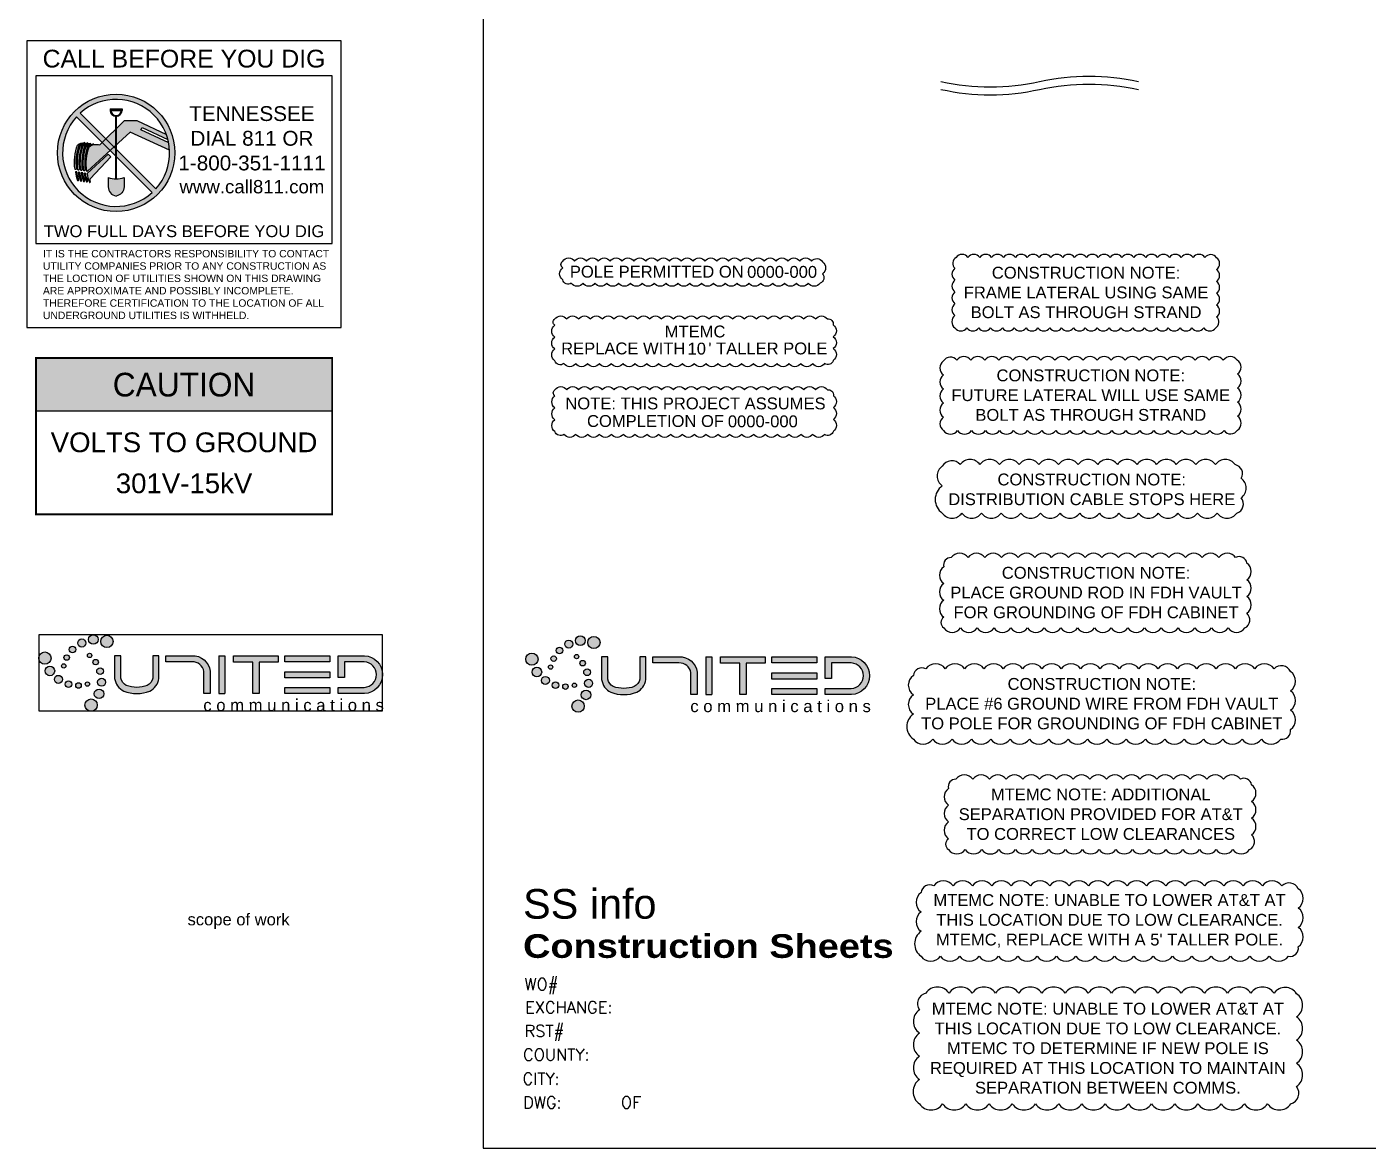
# Model space of a CAD drawing. Header units: inches. Extents: x 29 to 22121, y 36 to 12095.
# Drawn here: x 11741 to 12420, y 6841 to 7409 of the extents above; entities that cross this region are included whole.
import ezdxf
from ezdxf.enums import TextEntityAlignment as Align

# ---------------------------------------------------------------- set-up
doc = ezdxf.new("R2010")
doc.units = ezdxf.units.IN
doc.header["$MEASUREMENT"] = 0
doc.layers.add('Integrity Logos', color=8, linetype='Continuous')
doc.styles.add('Bold', font='', dxfattribs={"height": 16})
doc.styles.add('Caution', font='IMPRISHA.TTF', dxfattribs={"oblique": 15})
doc.styles.add('SIMPLEX', font='simplex', dxfattribs={"height": 120})
doc.styles.get("Standard").update_dxf_attribs({"font": 'arial.ttf'})
doc.styles.get('Bold').set_extended_font_data('Arial Black')

# ---------------------------------------------------------------- blocks, each defined once
blk = doc.blocks.new('SS-11x17')
blk.add_lwpolyline([(0, 0), (1650, 0), (1650, 1050), (0, 1050)], close=True)
blk.add_attdef('DWG_NUM', text='', height=48).set_placement((1423.83, 960.88), align=Align.CENTER)
blk = doc.blocks.new('SS Info')
for s, height, style, p in [('Construction Sheets', 12, 'Bold', (0, 72.2)), ('WO#', 6, 'SIMPLEX', (0.63, 55.85)), ('EXCHANGE:', 6, 'SIMPLEX', (1.02, 44.19)), ('RST#', 6, 'SIMPLEX', (0.77, 32.2)), ('COUNTY:', 6, 'SIMPLEX', (0, 20.22)), ('CITY:', 6, 'SIMPLEX', (-0.25, 7.99)), ('DWG:', 6, 'SIMPLEX', (0, -3.99)), ('OF', 6, 'SIMPLEX', (49.53, -3.99))]:
    blk.add_text(s, height=height, dxfattribs=dict(style=style)).set_placement(p)
at = {"color": 4}
blk.add_attdef('JOB_TITLE', (0, 92.06), '', height=15, dxfattribs=at)
for tag, p in [('WO', (23.38, 55.85)), ('EXCHANGE', (57.56, 44.19)), ('RST', (28.14, 32.2)), ('COUNTY', (45.12, 20.22)), ('CITY', (28.36, 7.99)), ('D1', (27.56, -3.99)), ('D2', (62.56, -3.99))]:
    blk.add_attdef(tag, p, '', height=6)
at = {"flags": 1}
blk.add_attdef('SCALE', (0, -15.97), '', height=6, dxfattribs=at)
blk = doc.blocks.new('note-pole permitted')
blk.add_lwpolyline([(-67.77, 5.56, -0.520567), (-61.77, 5.56, -0.520567), (-55.77, 5.56, -0.520567), (-49.77, 5.56, -0.520567), (-43.77, 5.56, -0.520567), (-37.77, 5.56, -0.520567), (-31.77, 5.56, -0.520567), (-25.77, 5.56, -0.520567), (-19.77, 5.56, -0.520567), (-13.77, 5.56, -0.520567), (-7.77, 5.56, -0.520567), (-1.77, 5.56, -0.520567), (4.23, 5.56, -0.520567), (10.23, 5.56, -0.520567), (16.23, 5.56, -0.520567), (22.23, 5.56, -0.520567), (28.23, 5.56, -0.520567), (34.23, 5.56, -0.520567), (40.23, 5.56, -0.520567), (46.23, 5.56, -0.520567), (52.23, 5.56, -0.520567), (58.23, 5.56, -0.520567), (63.77, 5.11, -0.520567), (63.77, -0.89, -0.520567), (62.53, -5.65, -0.520567), (56.53, -5.65, -0.520567), (50.53, -5.65, -0.520567), (44.53, -5.65, -0.520567), (38.53, -5.65, -0.520567), (32.53, -5.65, -0.520567), (26.53, -5.65, -0.520567), (20.53, -5.65, -0.520567), (14.53, -5.65, -0.520567), (8.53, -5.65, -0.520567), (2.53, -5.65, -0.520567), (-3.47, -5.65, -0.520567), (-9.47, -5.65, -0.520567), (-15.47, -5.65, -0.520567), (-21.47, -5.65, -0.520567), (-27.47, -5.65, -0.520567), (-33.47, -5.65, -0.520567), (-39.47, -5.65, -0.520567), (-45.47, -5.65, -0.520567), (-51.47, -5.65, -0.520567), (-57.47, -5.65, -0.520567), (-63.47, -5.65, -0.520567), (-67.77, -3.94, -0.520567), (-67.77, 2.06, -0.520567)], format="xyb", close=True)
at = {"insert": (-64.16, 3.17), "char_height": 6, "attachment_point": 1}
blk.add_mtext_dynamic_manual_height_columns('POLE PERMITTED ON ', width=89.4503, gutter_width=30, heights=[0], dxfattribs=at)
blk.add_attdef('JOB', (25.6, -2.92), '', height=6)
blk = doc.blocks.new('note-replace pole')
blk.add_lwpolyline([(-71.02, 9.32, -0.520567), (-65.02, 9.32, -0.520567), (-59.02, 9.32, -0.520567), (-53.02, 9.32, -0.520567), (-47.02, 9.32, -0.520567), (-41.02, 9.32, -0.520567), (-35.02, 9.32, -0.520567), (-29.02, 9.32, -0.520567), (-23.02, 9.32, -0.520567), (-17.02, 9.32, -0.520567), (-11.02, 9.32, -0.520567), (-5.02, 9.32, -0.520567), (0.98, 9.32, -0.520567), (6.98, 9.32, -0.520567), (12.98, 9.32, -0.520567), (18.98, 9.32, -0.520567), (24.98, 9.32, -0.520567), (30.98, 9.32, -0.520567), (36.98, 9.32, -0.520567), (42.98, 9.32, -0.520567), (48.98, 9.32, -0.520567), (54.98, 9.32, -0.520567), (60.98, 9.32, -0.520567), (66.98, 9.32, -0.520567), (69.97, 6.31, -0.520567), (69.97, 0.31, -0.520567), (69.97, -5.69, -0.520567), (69.97, -11.69, -0.520567), (65.55, -13.27, -0.520567), (59.55, -13.27, -0.520567), (53.55, -13.27, -0.520567), (47.55, -13.27, -0.520567), (41.55, -13.27, -0.520567), (35.55, -13.27, -0.520567), (29.55, -13.27, -0.520567), (23.55, -13.27, -0.520567), (17.55, -13.27, -0.520567), (11.55, -13.27, -0.520567), (5.55, -13.27, -0.520567), (-0.45, -13.27, -0.520567), (-6.45, -13.27, -0.520567), (-12.45, -13.27, -0.520567), (-18.45, -13.27, -0.520567), (-24.45, -13.27, -0.520567), (-30.45, -13.27, -0.520567), (-36.45, -13.27, -0.520567), (-42.45, -13.27, -0.520567), (-48.45, -13.27, -0.520567), (-54.45, -13.27, -0.520567), (-60.45, -13.27, -0.520567), (-66.45, -13.27, -0.520567), (-71.02, -11.84, -0.520567), (-71.02, -5.84, -0.520567), (-71.02, 0.16, -0.520567), (-71.02, 6.16, -0.520567)], format="xyb", close=True)
at = {"insert": (-67.81, -2.59), "char_height": 6, "attachment_point": 1}
blk.add_mtext_dynamic_manual_height_columns("REPLACE WITH     ' TALLER POLE", width=134.8121, gutter_width=30, heights=[0], dxfattribs=at)
blk.add_attdef('COMPANY', text='', height=6).set_placement((0, 0), align=Align.CENTER)
blk.add_attdef('SIZE', text='', height=6).set_placement((5.51, -8.68), align=Align.RIGHT)
blk = doc.blocks.new('note-same bolt')
blk.add_lwpolyline([(-66.38, -17.9, 0.520567), (-60.38, -17.9, 0.520567), (-54.38, -17.9, 0.520567), (-48.38, -17.9, 0.520567), (-42.38, -17.9, 0.520567), (-36.38, -17.9, 0.520567), (-30.38, -17.9, 0.520567), (-24.38, -17.9, 0.520567), (-18.38, -17.9, 0.520567), (-12.38, -17.9, 0.520567), (-6.38, -17.9, 0.520567), (-0.38, -17.9, 0.520567), (5.62, -17.9, 0.520567), (11.62, -17.9, 0.520567), (17.62, -17.9, 0.520567), (23.62, -17.9, 0.520567), (29.62, -17.9, 0.520567), (35.62, -17.9, 0.520567), (41.62, -17.9, 0.520567), (47.62, -17.9, 0.520567), (53.62, -17.9, 0.520567), (59.62, -17.9, 0.520567), (65.62, -17.9, 0.520567), (66.08, -12.37, 0.520567), (66.08, -6.37, 0.520567), (66.08, -0.37, 0.520567), (66.08, 5.63, 0.520567), (66.08, 11.63, 0.520567), (66.08, 17.63, 0.520567), (60.18, 17.73, 0.520567), (54.18, 17.73, 0.520567), (48.18, 17.73, 0.520567), (42.18, 17.73, 0.520567), (36.18, 17.73, 0.520567), (30.18, 17.73, 0.520567), (24.18, 17.73, 0.520567), (18.18, 17.73, 0.520567), (12.18, 17.73, 0.520567), (6.18, 17.73, 0.520567), (0.18, 17.73, 0.520567), (-5.82, 17.73, 0.520567), (-11.82, 17.73, 0.520567), (-17.82, 17.73, 0.520567), (-23.82, 17.73, 0.520567), (-29.82, 17.73, 0.520567), (-35.82, 17.73, 0.520567), (-41.82, 17.73, 0.520567), (-47.82, 17.73, 0.520567), (-53.82, 17.73, 0.520567), (-59.82, 17.73, 0.520567), (-65.82, 17.73, 0.520567), (-66.38, 12.3, 0.520567), (-66.38, 6.3, 0.520567), (-66.38, 0.3, 0.520567), (-66.38, -5.7, 0.520567), (-66.38, -11.7, 0.520567)], format="xyb", close=True)
at = {"insert": (0, 0), "char_height": 6, "attachment_point": 5}
blk.add_mtext_dynamic_manual_height_columns('CONSTRUCTION NOTE:\\PFRAME LATERAL USING SAME BOLT AS THROUGH STRAND', width=127.5794, gutter_width=30, heights=[0], dxfattribs=at)
blk = doc.blocks.new('note-future same bolt')
blk.add_lwpolyline([(-74.58, -17.9, 0.520567), (-67.48, -17.9, 0.520567), (-60.38, -17.9, 0.520567), (-53.27, -17.9, 0.520567), (-46.17, -17.9, 0.520567), (-39.07, -17.9, 0.520567), (-31.96, -17.9, 0.520567), (-24.86, -17.9, 0.520567), (-17.76, -17.9, 0.520567), (-10.66, -17.9, 0.520567), (-3.55, -17.9, 0.520567), (3.55, -17.9, 0.520567), (10.65, -17.9, 0.520567), (17.76, -17.9, 0.520567), (24.86, -17.9, 0.520567), (31.96, -17.9, 0.520567), (39.06, -17.9, 0.520567), (46.17, -17.9, 0.520567), (53.27, -17.9, 0.520567), (60.37, -17.9, 0.520567), (67.48, -17.9, 0.520567), (74.33, -17.66, 0.520567), (74.33, -10.55, 0.520567), (74.33, -3.45, 0.520567), (74.33, 3.65, 0.520567), (74.33, 10.76, 0.520567), (74.21, 17.73, 0.520567), (67.1, 17.73, 0.520567), (60, 17.73, 0.520567), (52.9, 17.73, 0.520567), (45.8, 17.73, 0.520567), (38.69, 17.73, 0.520567), (31.59, 17.73, 0.520567), (24.49, 17.73, 0.520567), (17.38, 17.73, 0.520567), (10.28, 17.73, 0.520567), (3.18, 17.73, 0.520567), (-3.92, 17.73, 0.520567), (-11.03, 17.73, 0.520567), (-18.13, 17.73, 0.520567), (-25.23, 17.73, 0.520567), (-32.34, 17.73, 0.520567), (-39.44, 17.73, 0.520567), (-46.54, 17.73, 0.520567), (-53.64, 17.73, 0.520567), (-60.75, 17.73, 0.520567), (-67.85, 17.73, 0.520567), (-74.58, 17.36, 0.520567), (-74.58, 10.26, 0.520567), (-74.58, 3.16, 0.520567), (-74.58, -3.95, 0.520567), (-74.58, -11.05, 0.520567)], format="xyb", close=True)
at = {"insert": (0, 0), "char_height": 6, "attachment_point": 5}
blk.add_mtext_dynamic_manual_height_columns('CONSTRUCTION NOTE:\\PFUTURE LATERAL WILL USE SAME BOLT AS THROUGH STRAND', width=146.8851, gutter_width=30, heights=[0], dxfattribs=at)
blk = doc.blocks.new('note-dist stops')
blk.add_lwpolyline([(-75.68, -12.02, 0.520567), (-65.74, -12.02, 0.520567), (-55.8, -12.02, 0.520567), (-45.86, -12.02, 0.520567), (-35.91, -12.02, 0.520567), (-25.97, -12.02, 0.520567), (-16.03, -12.02, 0.520567), (-6.09, -12.02, 0.520567), (3.86, -12.02, 0.520567), (13.8, -12.02, 0.520567), (23.74, -12.02, 0.520567), (33.68, -12.02, 0.520567), (43.63, -12.02, 0.520567), (53.57, -12.02, 0.520567), (63.51, -12.02, 0.520567), (73.45, -12.02, 0.520567), (75.67, -4.29, 0.520567), (75.67, 5.65, 0.520567), (72.63, 12.55, 0.520567), (62.68, 12.55, 0.520567), (52.74, 12.55, 0.520567), (42.8, 12.55, 0.520567), (32.86, 12.55, 0.520567), (22.92, 12.55, 0.520567), (12.97, 12.55, 0.520567), (3.03, 12.55, 0.520567), (-6.91, 12.55, 0.520567), (-16.85, 12.55, 0.520567), (-26.8, 12.55, 0.520567), (-36.74, 12.55, 0.520567), (-46.68, 12.55, 0.520567), (-56.62, 12.55, 0.520567), (-66.57, 12.55, 0.520567), (-75.68, 11.73, 0.520567), (-75.68, 1.79, 0.520567)], format="xyb", close=True)
at = {"insert": (0, 0), "char_height": 6, "attachment_point": 5}
blk.add_mtext_dynamic_manual_height_columns('CONSTRUCTION NOTE:\\PDISTRIBUTION CABLE STOPS HERE', width=146.8851, gutter_width=30, heights=[0], dxfattribs=at)
blk = doc.blocks.new('note-assumes completion')
blk.add_lwpolyline([(-74.66, 7.94, -0.520567), (-68.66, 7.94, -0.520567), (-62.66, 7.94, -0.520567), (-56.66, 7.94, -0.520567), (-50.66, 7.94, -0.520567), (-44.66, 7.94, -0.520567), (-38.66, 7.94, -0.520567), (-32.66, 7.94, -0.520567), (-26.66, 7.94, -0.520567), (-20.66, 7.94, -0.520567), (-14.66, 7.94, -0.520567), (-8.66, 7.94, -0.520567), (-2.66, 7.94, -0.520567), (3.34, 7.94, -0.520567), (9.34, 7.94, -0.520567), (15.34, 7.94, -0.520567), (21.34, 7.94, -0.520567), (27.34, 7.94, -0.520567), (33.34, 7.94, -0.520567), (39.34, 7.94, -0.520567), (45.34, 7.94, -0.520567), (51.34, 7.94, -0.520567), (57.34, 7.94, -0.520567), (63.34, 7.94, -0.520567), (66.33, 4.92, -0.520567), (66.33, -1.08, -0.520567), (66.33, -7.08, -0.520567), (66.33, -13.08, -0.520567), (61.91, -14.65, -0.520567), (55.91, -14.65, -0.520567), (49.91, -14.65, -0.520567), (43.91, -14.65, -0.520567), (37.91, -14.65, -0.520567), (31.91, -14.65, -0.520567), (25.91, -14.65, -0.520567), (19.91, -14.65, -0.520567), (13.91, -14.65, -0.520567), (7.91, -14.65, -0.520567), (1.91, -14.65, -0.520567), (-4.09, -14.65, -0.520567), (-10.09, -14.65, -0.520567), (-16.09, -14.65, -0.520567), (-22.09, -14.65, -0.520567), (-28.09, -14.65, -0.520567), (-34.09, -14.65, -0.520567), (-40.09, -14.65, -0.520567), (-46.09, -14.65, -0.520567), (-52.09, -14.65, -0.520567), (-58.09, -14.65, -0.520567), (-64.09, -14.65, -0.520567), (-70.09, -14.65, -0.520567), (-74.66, -13.22, -0.520567), (-74.66, -7.22, -0.520567), (-74.66, -1.22, -0.520567), (-74.66, 4.78, -0.520567)], format="xyb", close=True)
at = {"char_height": 6, "attachment_point": 1}
for s, insert in [('NOTE: THIS PROJECT ASSUMES', (-69.37, 4.01)), ('COMPLETION OF ', (-58.41, -4.9))]:
    blk.add_mtext_dynamic_manual_height_columns(s, width=134.8121, gutter_width=30, heights=[0], dxfattribs=dict(at, insert=insert))
blk.add_attdef('JOB', (12.92, -11.06), '', height=6)
blk = doc.blocks.new('note-fdh ground')
blk.add_lwpolyline([(-77.1, -17.9, 0.520567), (-68.63, -17.9, 0.520567), (-60.16, -17.9, 0.520567), (-51.68, -17.9, 0.520567), (-43.21, -17.9, 0.520567), (-34.74, -17.9, 0.520567), (-26.27, -17.9, 0.520567), (-17.8, -17.9, 0.520567), (-9.33, -17.9, 0.520567), (-0.86, -17.9, 0.520567), (7.61, -17.9, 0.520567), (16.08, -17.9, 0.520567), (24.55, -17.9, 0.520567), (33.02, -17.9, 0.520567), (41.49, -17.9, 0.520567), (49.96, -17.9, 0.520567), (58.43, -17.9, 0.520567), (66.9, -17.9, 0.520567), (75.37, -17.9, 0.520567), (76.38, -10.45, 0.520567), (76.38, -1.98, 0.520567), (76.38, 6.49, 0.520567), (76.38, 14.96, 0.520567), (70.68, 17.73, 0.520567), (62.21, 17.73, 0.520567), (53.74, 17.73, 0.520567), (45.27, 17.73, 0.520567), (36.8, 17.73, 0.520567), (28.33, 17.73, 0.520567), (19.86, 17.73, 0.520567), (11.39, 17.73, 0.520567), (2.92, 17.73, 0.520567), (-5.55, 17.73, 0.520567), (-14.02, 17.73, 0.520567), (-22.49, 17.73, 0.520567), (-30.96, 17.73, 0.520567), (-39.43, 17.73, 0.520567), (-47.9, 17.73, 0.520567), (-56.37, 17.73, 0.520567), (-64.84, 17.73, 0.520567), (-73.31, 17.73, 0.520567), (-77.1, 13.05, 0.520567), (-77.1, 4.58, 0.520567), (-77.1, -3.89, 0.520567), (-77.1, -12.36, 0.520567)], format="xyb", close=True)
at = {"insert": (0, 0), "char_height": 6, "attachment_point": 5}
blk.add_mtext_dynamic_manual_height_columns('CONSTRUCTION NOTE:\\PPLACE GROUND ROD IN FDH VAULT FOR GROUNDING OF FDH CABINET', width=154.4362, gutter_width=30, heights=[0], dxfattribs=at)
blk = doc.blocks.new('note-fdh ground wire')
blk.add_lwpolyline([(-95.43, -17.9, 0.520567), (-85.64, -17.9, 0.520567), (-75.84, -17.9, 0.520567), (-66.05, -17.9, 0.520567), (-56.26, -17.9, 0.520567), (-46.47, -17.9, 0.520567), (-36.68, -17.9, 0.520567), (-26.89, -17.9, 0.520567), (-17.1, -17.9, 0.520567), (-7.3, -17.9, 0.520567), (2.49, -17.9, 0.520567), (12.28, -17.9, 0.520567), (22.07, -17.9, 0.520567), (31.86, -17.9, 0.520567), (41.65, -17.9, 0.520567), (51.45, -17.9, 0.520567), (61.24, -17.9, 0.520567), (71.03, -17.9, 0.520567), (80.82, -17.9, 0.520567), (90.61, -17.9, 0.520567), (95.57, -13.07, 0.520567), (95.57, -3.27, 0.520567), (95.57, 6.52, 0.520567), (95.57, 16.31, 0.520567), (87.2, 17.73, 0.520567), (77.41, 17.73, 0.520567), (67.62, 17.73, 0.520567), (57.83, 17.73, 0.520567), (48.04, 17.73, 0.520567), (38.24, 17.73, 0.520567), (28.45, 17.73, 0.520567), (18.66, 17.73, 0.520567), (8.87, 17.73, 0.520567), (-0.92, 17.73, 0.520567), (-10.71, 17.73, 0.520567), (-20.51, 17.73, 0.520567), (-30.3, 17.73, 0.520567), (-40.09, 17.73, 0.520567), (-49.88, 17.73, 0.520567), (-59.67, 17.73, 0.520567), (-69.46, 17.73, 0.520567), (-79.25, 17.73, 0.520567), (-89.05, 17.73, 0.520567), (-95.43, 14.32, 0.520567), (-95.43, 4.53, 0.520567), (-95.43, -5.26, 0.520567)], format="xyb", close=True)
at = {"insert": (0, 0), "char_height": 6, "attachment_point": 5}
blk.add_mtext_dynamic_manual_height_columns('CONSTRUCTION NOTE:\\PPLACE #6 GROUND WIRE FROM FDH VAULT TO POLE FOR GROUNDING OF FDH CABINET', width=189.3819, gutter_width=30, heights=[0], dxfattribs=at)
blk = doc.blocks.new('note-additional seperation')
blk.add_lwpolyline([(-77.1, -17.9, 0.520567), (-68.63, -17.9, 0.520567), (-60.16, -17.9, 0.520567), (-51.68, -17.9, 0.520567), (-43.21, -17.9, 0.520567), (-34.74, -17.9, 0.520567), (-26.27, -17.9, 0.520567), (-17.8, -17.9, 0.520567), (-9.33, -17.9, 0.520567), (-0.86, -17.9, 0.520567), (7.61, -17.9, 0.520567), (16.08, -17.9, 0.520567), (24.55, -17.9, 0.520567), (33.02, -17.9, 0.520567), (41.49, -17.9, 0.520567), (49.96, -17.9, 0.520567), (58.43, -17.9, 0.520567), (66.9, -17.9, 0.520567), (75.37, -17.9, 0.520567), (76.38, -10.45, 0.520567), (76.38, -1.98, 0.520567), (76.38, 6.49, 0.520567), (76.38, 14.96, 0.520567), (70.68, 17.73, 0.520567), (62.21, 17.73, 0.520567), (53.74, 17.73, 0.520567), (45.27, 17.73, 0.520567), (36.8, 17.73, 0.520567), (28.33, 17.73, 0.520567), (19.86, 17.73, 0.520567), (11.39, 17.73, 0.520567), (2.92, 17.73, 0.520567), (-5.55, 17.73, 0.520567), (-14.02, 17.73, 0.520567), (-22.49, 17.73, 0.520567), (-30.96, 17.73, 0.520567), (-39.43, 17.73, 0.520567), (-47.9, 17.73, 0.520567), (-56.37, 17.73, 0.520567), (-64.84, 17.73, 0.520567), (-73.31, 17.73, 0.520567), (-77.1, 13.05, 0.520567), (-77.1, 4.58, 0.520567), (-77.1, -3.89, 0.520567), (-77.1, -12.36, 0.520567)], format="xyb", close=True)
at = {"insert": (0, 0), "char_height": 6, "attachment_point": 5}
blk.add_mtext_dynamic_manual_height_columns('MTEMC NOTE: ADDITIONAL SEPARATION PROVIDED FOR AT&T TO CORRECT LOW CLEARANCES', width=154.4362, gutter_width=30, heights=[0], dxfattribs=at)
blk = doc.blocks.new('note-cant lower replace pole')
blk.add_lwpolyline([(-95.43, -17.9, 0.520567), (-85.64, -17.9, 0.520567), (-75.84, -17.9, 0.520567), (-66.05, -17.9, 0.520567), (-56.26, -17.9, 0.520567), (-46.47, -17.9, 0.520567), (-36.68, -17.9, 0.520567), (-26.89, -17.9, 0.520567), (-17.1, -17.9, 0.520567), (-7.3, -17.9, 0.520567), (2.49, -17.9, 0.520567), (12.28, -17.9, 0.520567), (22.07, -17.9, 0.520567), (31.86, -17.9, 0.520567), (41.65, -17.9, 0.520567), (51.45, -17.9, 0.520567), (61.24, -17.9, 0.520567), (71.03, -17.9, 0.520567), (80.82, -17.9, 0.520567), (90.61, -17.9, 0.520567), (95.57, -13.07, 0.520567), (95.57, -3.27, 0.520567), (95.57, 6.52, 0.520567), (95.57, 16.31, 0.520567), (87.2, 17.73, 0.520567), (77.41, 17.73, 0.520567), (67.62, 17.73, 0.520567), (57.83, 17.73, 0.520567), (48.04, 17.73, 0.520567), (38.24, 17.73, 0.520567), (28.45, 17.73, 0.520567), (18.66, 17.73, 0.520567), (8.87, 17.73, 0.520567), (-0.92, 17.73, 0.520567), (-10.71, 17.73, 0.520567), (-20.51, 17.73, 0.520567), (-30.3, 17.73, 0.520567), (-40.09, 17.73, 0.520567), (-49.88, 17.73, 0.520567), (-59.67, 17.73, 0.520567), (-69.46, 17.73, 0.520567), (-79.25, 17.73, 0.520567), (-89.05, 17.73, 0.520567), (-95.43, 14.32, 0.520567), (-95.43, 4.53, 0.520567), (-95.43, -5.26, 0.520567)], format="xyb", close=True)
at = {"insert": (0, 0), "char_height": 6, "attachment_point": 5}
blk.add_mtext_dynamic_manual_height_columns("MTEMC NOTE: UNABLE TO LOWER AT&T AT THIS LOCATION DUE TO LOW CLEARANCE.\\PMTEMC, REPLACE WITH A 5' TALLER POLE.", width=189.3819, gutter_width=30, heights=[0], dxfattribs=at)
blk = doc.blocks.new('note-cant lower determine')
blk.add_lwpolyline([(-95.43, -28.18, 0.520567), (-83.67, -28.18, 0.520567), (-71.92, -28.18, 0.520567), (-60.17, -28.18, 0.520567), (-48.41, -28.18, 0.520567), (-36.66, -28.18, 0.520567), (-24.91, -28.18, 0.520567), (-13.15, -28.18, 0.520567), (-1.4, -28.18, 0.520567), (10.36, -28.18, 0.520567), (22.11, -28.18, 0.520567), (33.86, -28.18, 0.520567), (45.62, -28.18, 0.520567), (57.37, -28.18, 0.520567), (69.12, -28.18, 0.520567), (80.88, -28.18, 0.520567), (92.63, -28.18, 0.520567), (95.57, -19.37, 0.520567), (95.57, -7.61, 0.520567), (95.57, 4.14, 0.520567), (95.57, 15.9, 0.520567), (95.57, 27.65, 0.520567), (84.13, 27.96, 0.520567), (72.37, 27.96, 0.520567), (60.62, 27.96, 0.520567), (48.87, 27.96, 0.520567), (37.11, 27.96, 0.520567), (25.36, 27.96, 0.520567), (13.6, 27.96, 0.520567), (1.85, 27.96, 0.520567), (-9.9, 27.96, 0.520567), (-21.66, 27.96, 0.520567), (-33.41, 27.96, 0.520567), (-45.16, 27.96, 0.520567), (-56.92, 27.96, 0.520567), (-68.67, 27.96, 0.520567), (-80.43, 27.96, 0.520567), (-92.18, 27.96, 0.520567), (-95.43, 19.46, 0.520567), (-95.43, 7.7, 0.520567), (-95.43, -4.05, 0.520567), (-95.43, -15.8, 0.520567)], format="xyb", close=True)
at = {"insert": (0, 0), "char_height": 6, "attachment_point": 5}
blk.add_mtext_dynamic_manual_height_columns('MTEMC NOTE: UNABLE TO LOWER AT&T AT THIS LOCATION DUE TO LOW CLEARANCE.\\PMTEMC TO DETERMINE IF NEW POLE IS REQUIRED AT THIS LOCATION TO MAINTAIN SEPARATION BETWEEN COMMS.', width=189.3819, gutter_width=30, heights=[0], dxfattribs=at)
blk = doc.blocks.new('scope of work')
for tag, p in [('NUMBER', (0, 0)), ('TITLE', (0, -10.12)), ('DESCRIPTION', (0, -20.24)), ('START', (0, -30.36)), ('END', (0, -40.48)), ('WIRECENTER', (0, -50.6)), ('STRUCTURE', (0, -60.71))]:
    blk.add_attdef(tag, p, '', height=6)
at = {"flags": 1}
for tag, p in [('F1', (0, -70.83)), ('F2', (0, -80.95)), ('REFERENCES', (0, -91.07)), ('SPECIAL', (0, -101.19)), ('SOW', (0, -111.31)), ('REVISION', (0, -121.43))]:
    blk.add_attdef(tag, p, '', height=6, dxfattribs=at)
blk = doc.blocks.new('SS Dwg1')
at = {"layer": 'Integrity Logos'}
h = blk.add_hatch(color=1, dxfattribs=at)
h.dxf.hatch_style = 1
h.paths.add_polyline_path([(37.83, -19.97, 1), (31.62, -19.97, 1)])
h.paths.add_polyline_path([(25.38, -19.02, 1), (30.23, -19.02, 1)])
h.paths.add_polyline_path([(24.02, -20.78, 1), (19.95, -20.78, 1)])
h.paths.add_polyline_path([(19.01, -24.05, 1), (15.62, -24.05, 1)])
h.paths.add_polyline_path([(15.74, -28.16, 1), (12.96, -28.16, 1)])
h.paths.add_polyline_path([(13.9, -32.41, 1), (11.7, -32.41, 1)])
h = blk.add_hatch(color=5, dxfattribs=at)
h.dxf.hatch_style = 1
h.paths.add_polyline_path([(6.4, -28.42, 1), (0.18, -28.42, 1)])
h.paths.add_polyline_path([(8.26, -34.92, 1), (3.41, -34.92, 1)])
h.paths.add_polyline_path([(12.18, -39.19, 1), (8.1, -39.19, 1)])
h.paths.add_polyline_path([(16.93, -41.6, 1), (13.55, -41.6, 1)])
h.paths.add_polyline_path([(21.69, -42.3, 1), (18.91, -42.3, 1)])
h.paths.add_polyline_path([(23.69, -41.6, 1), (25.9, -41.6, 1)])
h = blk.add_hatch(color=256, dxfattribs=at)
h.dxf.hatch_style = 1
h.paths.add_polyline_path([(29.79, -52.19, 1), (23.57, -52.19, 1)])
h.paths.add_polyline_path([(28.3, -46.51, 1), (33.15, -46.51, 1)])
h.paths.add_polyline_path([(34.04, -40.64, 1), (29.96, -40.64, 1)])
h.paths.add_polyline_path([(29.54, -35.05, 1), (32.93, -35.05, 1)])
h.paths.add_polyline_path([(30.41, -30.45, 1), (27.63, -30.45, 1)])
h.paths.add_polyline_path([(27.01, -27.1, 1), (24.8, -27.1, 1)])
h = blk.add_hatch(color=256, dxfattribs=at)
h.dxf.hatch_style = 1
h.paths.add_polyline_path([(56.42, -45.19, 0.240864), (61.07, -38.78), (61.07, -27.2), (57.92, -27.2), (57.92, -38.51, -0.222738), (55.13, -42.3, -0.175139), (44.52, -42.3, -0.222738), (41.74, -38.51), (41.74, -27.2), (38.59, -27.2), (38.59, -38.78, 0.240864), (43.24, -45.19, 0.181311)])
h = blk.add_hatch(color=256, dxfattribs=at)
h.dxf.hatch_style = 1
h.paths.add_polyline_path([(83.81, -35.26), (83.81, -46.38), (86.96, -46.38), (86.96, -35.05, 0.392162), (77.71, -27.2), (64.56, -27.2), (64.56, -30.35), (77.79, -30.35, -0.386833)])
h = blk.add_hatch(color=256, dxfattribs=at)
h.dxf.hatch_style = 1
h.paths.add_polyline_path([(94.49, -27.2), (91.34, -27.2), (91.34, -46.38), (94.49, -46.38)])
h = blk.add_hatch(color=256, dxfattribs=at)
h.dxf.hatch_style = 1
h.paths.add_polyline_path([(108.62, -46.38), (111.77, -46.38), (111.77, -30.49), (121.35, -30.49), (121.35, -27.2), (98.74, -27.2), (98.74, -30.49), (108.62, -30.49)])
h = blk.add_hatch(color=1, dxfattribs=at)
h.dxf.hatch_style = 1
h.paths.add_polyline_path([(147.53, -30.35), (147.53, -27.2), (124.85, -27.2), (124.85, -30.35)])
h.paths.add_polyline_path([(124.85, -35.31), (124.85, -38.46), (147.53, -38.46), (147.53, -35.31)])
h.paths.add_polyline_path([(124.85, -43.23), (124.85, -46.38), (147.53, -46.38), (147.53, -43.23)])
h = blk.add_hatch(color=256, dxfattribs=at)
h.dxf.hatch_style = 1
h.paths.add_polyline_path([(151.82, -27.2), (151.82, -38.23), (154.97, -38.23), (154.97, -30.35), (165.01, -30.35, -0.954894), (165.01, -43.23), (151.82, -43.23), (151.82, -46.38), (165.07, -46.38, 0.962882), (165.07, -27.2)])
for points in [[(57.92, -27.2), (57.92, -38.51, -0.222738), (55.13, -42.3, -0.175139), (44.52, -42.3, -0.222738), (41.74, -38.51), (41.74, -27.2), (38.59, -27.2), (38.59, -38.78, 0.240864), (43.24, -45.19, 0.181311), (56.42, -45.19, 0.240864), (61.07, -38.78), (61.07, -27.2)], [(151.82, -43.23), (165.01, -43.23, 0.954894), (165.01, -30.35), (154.97, -30.35), (154.97, -38.23), (151.82, -38.23), (151.82, -27.2), (165.07, -27.2, -0.962882), (165.07, -46.38), (151.82, -46.38)]]:
    blk.add_lwpolyline(points, format="xyb", close=True, dxfattribs=at)
for points in [[(64.56, -27.2), (77.71, -27.2, -0.392162), (86.96, -35.05), (86.96, -46.38)], [(86.96, -46.38), (83.81, -46.38), (83.81, -35.26, 0.386833), (77.79, -30.35), (64.56, -30.35), (64.56, -27.2)]]:
    blk.add_lwpolyline(points, format="xyb", dxfattribs=at)
for points in [[(91.34, -27.2), (91.34, -46.38)], [(91.34, -27.2), (94.49, -27.2)], [(94.49, -27.2), (94.49, -46.38)], [(91.34, -46.38), (94.49, -46.38)]]:
    blk.add_lwpolyline(points, dxfattribs=at)
blk.add_lwpolyline([(111.77, -46.38), (108.62, -46.38), (108.62, -30.49), (98.74, -30.49), (98.74, -27.2), (121.35, -27.2), (121.35, -30.49), (111.77, -30.49)], close=True, dxfattribs=at)
at = {"layer": 'Integrity Logos', "color": 1}
for points in [[(147.53, -30.35), (124.85, -30.35), (124.85, -27.2), (147.53, -27.2)], [(147.53, -38.46), (124.85, -38.46), (124.85, -35.31), (147.53, -35.31)], [(147.53, -46.38), (124.85, -46.38), (124.85, -43.23), (147.53, -43.23)]]:
    blk.add_lwpolyline(points, close=True, dxfattribs=at)
for centre, radius in [((21.99, -20.78), 2.04), ((27.81, -19.02), 2.42), ((34.72, -19.97), 3.11), ((14.35, -28.16), 1.39), ((17.32, -24.05), 1.69), ((12.8, -32.41), 1.1)]:
    blk.add_circle(centre, radius, dxfattribs=at)
at = {"layer": 'Integrity Logos', "color": 5}
for centre, radius in [((3.29, -28.42), 3.11), ((5.83, -34.92), 2.42), ((10.14, -39.19), 2.04), ((15.24, -41.6), 1.69), ((24.8, -41.6), 1.1), ((20.3, -42.3), 1.39)]:
    blk.add_circle(centre, radius, dxfattribs=at)
at = {"layer": 'Integrity Logos'}
for centre, radius in [((25.91, -27.1), 1.1), ((29.02, -30.45), 1.39), ((31.23, -35.05), 1.69), ((32, -40.64), 2.04), ((30.72, -46.51), 2.42), ((26.68, -52.19), 3.11)]:
    blk.add_circle(centre, radius, dxfattribs=at)
at = {"lineweight": 30, "flags": 104}
blk.add_attdef('DESIGNER', text='', height=6, dxfattribs=at).set_placement((114.2, -66.62), align=Align.TOP_LEFT)
at = {"layer": 'Integrity Logos'}
blk.add_text('c o m m u n i c a t i o n s', height=6.04, dxfattribs=at).set_placement((83.52, -55.24))
blk = doc.blocks.new('Volts')
h = blk.add_hatch(color=50)
h.dxf.hatch_style = 1
h.paths.add_polyline_path([(75, 52.29), (75, 79.18), (-75, 79.18), (-75, 52.29)])
h.paths.add_polyline_path([(-46.39, 56.38), (46.39, 56.38), (46.39, 74.94), (-46.39, 74.94)], flags=24)
at = {"const_width": 1}
blk.add_lwpolyline([(-75, 79.18), (75, 79.18), (75, 0), (-75, 0)], close=True, dxfattribs=at)
blk.add_lwpolyline([(75, 52.29), (-75, 52.29)])
at = {"style": 'Caution'}
blk.add_text('CAUTION', height=12, dxfattribs=at).set_placement((0, 65.73), align=Align.MIDDLE_CENTER)
blk.add_text('VOLTS TO GROUND', height=10).set_placement((0, 36.53), align=Align.MIDDLE_CENTER)
blk.add_attdef('VOLTS', text='', height=10).set_placement((0, 15.76), align=Align.MIDDLE_CENTER)
blk = doc.blocks.new('811')
h = blk.add_hatch(color=256)
h.dxf.hatch_style = 1
h.paths.add_polyline_path([(-64.11, 88.46, 1), (-4.66, 88.46, 1)])
h.paths.add_polyline_path([(-52.6, 108.53, -0.95269), (-14.31, 70.25)], flags=16)
h.paths.add_polyline_path([(-54.45, 106.67), (-16.17, 68.39, -0.95269)], flags=16)
h = blk.add_hatch(color=256)
h.dxf.hatch_style = 1
h.paths.add_polyline_path([(-31.38, 110.69), (-37.38, 110.69), (-37.38, 109.94, 1), (-31.38, 109.94)])
h.paths.add_polyline_path([(-31.76, 109.94, -1), (-37.01, 109.94)], flags=16)
h = blk.add_hatch(color=256)
h.dxf.hatch_style = 1
h.paths.add_polyline_path([(-27.35, 98.88), (-7.31, 89.78, 0.034417), (-7.75, 93.48), (-21.81, 100.15), (-21.23, 101.38), (-8.13, 95.17, 0.025718), (-8.95, 97.83), (-23.86, 104.9), (-30.17, 104.9), (-42.6, 92.5, 0.251915), (-48.03, 91.52, 0.126655), (-49.26, 79.23, 0.519577), (-48.86, 79.14)])
h = blk.add_hatch(color=256)
h.dxf.hatch_style = 1
h.paths.add_polyline_path([(-34.2, 106.94, -0.031281), (-34.57, 106.94), (-34.57, 75.27, 0.008882), (-34.2, 75.27)])
h = blk.add_hatch(color=256)
h.dxf.hatch_style = 1
h.paths.add_polyline_path([(-53.34, 91.96, -0.140968), (-50.22, 93.68, 0.174469), (-53.97, 92.42, 0.126655), (-55.19, 80.13, 0.519577), (-54.8, 80.04), (-54.47, 80.35, -0.123262)])
h = blk.add_hatch(color=256)
h.dxf.hatch_style = 1
h.paths.add_polyline_path([(-51.85, 91.74, -0.140968), (-48.74, 93.46, 0.174469), (-52.48, 92.2, 0.126655), (-53.71, 79.9, 0.519577), (-53.31, 79.82), (-52.98, 80.12, -0.123262)])
h = blk.add_hatch(color=256)
h.dxf.hatch_style = 1
h.paths.add_polyline_path([(-50.37, 91.51, -0.140968), (-47.26, 93.23, 0.174469), (-51, 91.97, 0.126655), (-52.23, 79.68, 0.519577), (-51.83, 79.59), (-51.5, 79.9, -0.123262)])
h = blk.add_hatch(color=256)
h.dxf.hatch_style = 1
h.paths.add_polyline_path([(-48.89, 91.29, -0.140968), (-45.77, 93.01, 0.174469), (-49.52, 91.75, 0.126655), (-50.74, 79.46, 0.519577), (-50.35, 79.37), (-50.02, 79.67, -0.123262)])
h = blk.add_hatch(color=256)
h.dxf.hatch_style = 1
h.paths.add_polyline_path([(-37.06, 86.46), (-38.33, 87.85), (-49.08, 77.98, 0.075528), (-47.93, 73.59, 1), (-47.45, 74.03), (-47.45, 75.28)])
h = blk.add_hatch(color=256)
h.dxf.hatch_style = 1
h.paths.add_polyline_path([(-54.24, 78.77), (-55.01, 78.88, 0.075528), (-53.86, 74.49, 1), (-53.39, 74.93), (-53.39, 75.3, -0.062347)])
h = blk.add_hatch(color=256)
h.dxf.hatch_style = 1
h.paths.add_polyline_path([(-52.76, 78.54), (-53.53, 78.66, 0.075528), (-52.38, 74.26, 1), (-51.9, 74.7), (-51.9, 75.08, -0.062347)])
h = blk.add_hatch(color=256)
h.dxf.hatch_style = 1
h.paths.add_polyline_path([(-52.05, 78.43, 0.075528), (-50.9, 74.04, 1), (-50.42, 74.48), (-50.42, 74.85, -0.062347), (-51.28, 78.32)])
h = blk.add_hatch(color=256)
h.dxf.hatch_style = 1
h.paths.add_polyline_path([(-50.56, 78.21, 0.075528), (-49.42, 73.81, 1), (-48.94, 74.25), (-48.94, 74.63, -0.062347), (-49.79, 78.09)])
h = blk.add_hatch(color=256)
h.dxf.hatch_style = 1
h.paths.add_polyline_path([(-30.39, 71.19), (-30.39, 76.05, -0.19651), (-38.38, 76.05), (-38.38, 71.19, 0.37432), (-34.38, 66.61, 0.37432)])
for points in [[(-79.6, 0), (79.6, 0), (79.6, 145.25), (-79.6, 145.25)], [(-75.1, 42.49), (75.1, 42.49), (75.1, 127.48), (-75.1, 127.48)]]:
    blk.add_lwpolyline(points, close=True)
for points in [[(-37.38, 110.69), (-31.38, 110.69)], [(-37.38, 110.69), (-37.38, 109.94)], [(-37.01, 109.94), (-31.76, 109.94)], [(-31.38, 110.69), (-31.38, 109.94)], [(-54.45, 106.67), (-16.17, 68.39)], [(-52.6, 108.53), (-14.31, 70.25)], [(-34.57, 75.27), (-34.57, 106.94)], [(-34.2, 75.27), (-34.2, 106.94)], [(-7.75, 93.48), (-21.81, 100.15), (-21.23, 101.38), (-8.13, 95.17)]]:
    blk.add_lwpolyline(points)
for points in [[(-7.31, 89.78), (-27.35, 98.88), (-48.86, 79.14, -0.519577), (-49.26, 79.23, -0.126655), (-48.03, 91.52, -0.251915), (-42.6, 92.5), (-30.17, 104.9), (-23.86, 104.9), (-8.95, 97.83)], [(-55.01, 78.88, 0.075528), (-53.86, 74.49, 1), (-53.39, 74.93), (-53.39, 75.3, -0.062347), (-54.24, 78.77), (-55.01, 78.88)], [(-53.53, 78.66, 0.075528), (-52.38, 74.26, 1), (-51.9, 74.7), (-51.9, 75.08, -0.062347), (-52.76, 78.54), (-53.53, 78.66)], [(-52.05, 78.43, 0.075528), (-50.9, 74.04, 1), (-50.42, 74.48), (-50.42, 74.85, -0.062347), (-51.28, 78.32), (-52.05, 78.43)], [(-50.56, 78.21, 0.075528), (-49.42, 73.81, 1), (-48.94, 74.25), (-48.94, 74.63, -0.062347), (-49.79, 78.09), (-50.56, 78.21)], [(-38.38, 76.05), (-38.38, 71.19, 0.37432), (-34.38, 66.61, -0.295414)], [(-30.39, 76.05), (-30.39, 71.19, -0.37432), (-34.38, 66.61, 0.295414)]]:
    blk.add_lwpolyline(points, format="xyb")
for points in [[(-50.22, 93.68, 0.140968), (-53.34, 91.96, 0.123262), (-54.47, 80.35), (-54.8, 80.04, -0.519577), (-55.19, 80.13, -0.126655), (-53.97, 92.42, -0.174469)], [(-48.74, 93.46, 0.140968), (-51.85, 91.74, 0.123262), (-52.98, 80.12), (-53.31, 79.82, -0.519577), (-53.71, 79.9, -0.126655), (-52.48, 92.2, -0.174469)], [(-47.26, 93.23, 0.140968), (-50.37, 91.51, 0.123262), (-51.5, 79.9), (-51.83, 79.59, -0.519577), (-52.23, 79.68, -0.126655), (-51, 91.97, -0.174469)], [(-45.77, 93.01, 0.140968), (-48.89, 91.29, 0.123262), (-50.02, 79.67), (-50.35, 79.37, -0.519577), (-50.74, 79.46, -0.126655), (-49.52, 91.75, -0.174469)], [(-47.45, 75.28), (-37.06, 86.46), (-38.33, 87.85), (-49.08, 77.98, 0.075528), (-47.93, 73.59, 1), (-47.45, 74.03)]]:
    blk.add_lwpolyline(points, format="xyb", close=True)
blk.add_circle((-34.38, 88.46), 29.73)
for centre, radius, start, end in [((-34.38, 88.46), 27.1, 317.77577, 132.22423), ((-34.38, 109.94), 3, 180, 0), ((-34.38, 109.94), 2.62, 180, 0), ((-34.38, 88.46), 27.1, 137.77577, 312.22423), ((-34.38, 85.82), 10.56, 247.76494, 292.23506)]:
    blk.add_arc(centre, radius, start, end)
for s, height, p in [('CALL BEFORE YOU DIG', 9, (0, 128.98)), ('TWO FULL DAYS BEFORE YOU DIG', 6, (0, 43.99))]:
    blk.add_text(s, height=height).set_placement(p, align=Align.BOTTOM_CENTER)
blk.add_text('www.call811.com', height=6.75).set_placement((34.39, 67.96), align=Align.CENTER)
for s, width, insert, char_height, attachment_point in [('TENNESSEE\\PDIAL 811 OR 1-800-351-1111', 86.5689, (34.39, 95.79), 7.5, 5), ('IT IS THE CONTRACTORS RESPONSIBILITY TO CONTACT UTILITY COMPANIES PRIOR TO ANY CONSTRUCTION AS THE LOCTION OF UTILITIES SHOWN ON THIS DRAWING ARE APPROXIMATE AND POSSIBLY INCOMPLETE. THEREFORE CERTIFICATION TO THE LOCATION OF ALL UNDERGROUND UTILITIES IS WITHHELD.', 147.47, (-71.43, 39.29), 3.75, 1)]:
    blk.add_mtext_dynamic_manual_height_columns(s, width=width, gutter_width=37.5, heights=[0], dxfattribs=dict(insert=insert, char_height=char_height, attachment_point=attachment_point))
blk = doc.blocks.new('RefLine')
at = {"flags": 128}
for points in [[(-50, 2, 0.109102), (0, 2, -0.109102), (50, 2)], [(-50, -2, 0.109102), (0, -2, -0.109102), (50, -2)]]:
    blk.add_lwpolyline(points, format="xyb", dxfattribs=at)

msp = doc.modelspace()

# ---------------------------------------------------------------- hatches: boundary and pattern name
at = {"layer": 'Integrity Logos'}
h = msp.add_hatch(color=1, dxfattribs=at)
h.dxf.hatch_style = 1
h.paths.add_polyline_path([(11784.31, 7097.33, 1), (11778.09, 7097.33, 1)])
h.paths.add_polyline_path([(11771.86, 7098.29, 1), (11776.71, 7098.29, 1)])
h.paths.add_polyline_path([(11770.5, 7096.52, 1), (11766.42, 7096.52, 1)])
h.paths.add_polyline_path([(11765.48, 7093.25, 1), (11762.1, 7093.25, 1)])
h.paths.add_polyline_path([(11762.21, 7089.14, 1), (11759.44, 7089.14, 1)])
h.paths.add_polyline_path([(11760.38, 7084.89, 1), (11758.17, 7084.89, 1)])
h = msp.add_hatch(color=5, dxfattribs=at)
h.dxf.hatch_style = 1
h.paths.add_polyline_path([(11746.66, 7088.88, 1), (11752.87, 7088.88, 1)])
h.paths.add_polyline_path([(11754.73, 7082.38, 1), (11749.88, 7082.38, 1)])
h.paths.add_polyline_path([(11758.65, 7078.11, 1), (11754.57, 7078.11, 1)])
h.paths.add_polyline_path([(11760.02, 7075.7, 1), (11763.41, 7075.7, 1)])
h.paths.add_polyline_path([(11768.16, 7075, 1), (11765.39, 7075, 1)])
h.paths.add_polyline_path([(11770.17, 7075.7, 1), (11772.38, 7075.7, 1)])
h = msp.add_hatch(color=256, dxfattribs=at)
h.dxf.hatch_style = 1
h.paths.add_polyline_path([(11776.26, 7065.11, 1), (11770.05, 7065.11, 1)])
h.paths.add_polyline_path([(11774.78, 7070.79, 1), (11779.63, 7070.79, 1)])
h.paths.add_polyline_path([(11780.51, 7076.66, 1), (11776.44, 7076.66, 1)])
h.paths.add_polyline_path([(11776.02, 7082.26, 1), (11779.4, 7082.26, 1)])
h.paths.add_polyline_path([(11776.88, 7086.85, 1), (11774.11, 7086.85, 1)])
h.paths.add_polyline_path([(11773.49, 7090.2, 1), (11771.28, 7090.2, 1)])
h = msp.add_hatch(color=256, dxfattribs=at)
h.dxf.hatch_style = 1
h.paths.add_polyline_path([(11807.55, 7078.52), (11807.55, 7090.1), (11804.4, 7090.1), (11804.4, 7078.79, -0.222738), (11801.61, 7075, -0.175139), (11791, 7075, -0.222738), (11788.21, 7078.79), (11788.21, 7090.1), (11785.06, 7090.1), (11785.06, 7078.52, 0.240864), (11789.72, 7072.11, 0.181311), (11802.89, 7072.11, 0.240864)])
h = msp.add_hatch(color=256, dxfattribs=at)
h.dxf.hatch_style = 1
h.paths.add_polyline_path([(11824.19, 7090.1), (11811.04, 7090.1), (11811.04, 7086.95), (11824.27, 7086.95, -0.386833), (11830.29, 7082.04), (11830.29, 7070.92), (11833.44, 7070.92), (11833.44, 7082.25, 0.392162)])
h = msp.add_hatch(color=256, dxfattribs=at)
h.dxf.hatch_style = 1
h.paths.add_polyline_path([(11840.96, 7090.1), (11837.81, 7090.1), (11837.81, 7070.92), (11840.96, 7070.92)])
h = msp.add_hatch(color=256, dxfattribs=at)
h.dxf.hatch_style = 1
h.paths.add_polyline_path([(11858.24, 7086.81), (11867.82, 7086.81), (11867.82, 7090.1), (11845.21, 7090.1), (11845.21, 7086.81), (11855.09, 7086.81), (11855.09, 7070.92), (11858.24, 7070.92)])
h = msp.add_hatch(color=1, dxfattribs=at)
h.dxf.hatch_style = 1
h.paths.add_polyline_path([(11894, 7090.1), (11871.32, 7090.1), (11871.32, 7086.95), (11894, 7086.95)])
h.paths.add_polyline_path([(11894, 7081.99), (11871.32, 7081.99), (11871.32, 7078.84), (11894, 7078.84)])
h.paths.add_polyline_path([(11894, 7074.07), (11871.32, 7074.07), (11871.32, 7070.92), (11894, 7070.92)])
h = msp.add_hatch(color=256, dxfattribs=at)
h.dxf.hatch_style = 1
h.paths.add_polyline_path([(11911.55, 7090.1), (11898.29, 7090.1), (11898.29, 7079.07), (11901.44, 7079.07), (11901.44, 7086.95), (11911.48, 7086.95, -0.954894), (11911.48, 7074.07), (11898.29, 7074.07), (11898.29, 7070.92), (11911.55, 7070.92, 0.962882)])

# ---------------------------------------------------------------- linework, layer by layer
for points in [[(11746.64, 7062.2), (11920.78, 7062.2), (11920.78, 7100.68), (11746.64, 7100.68)], [(11858.24, 7070.92), (11855.09, 7070.92), (11855.09, 7086.81), (11845.21, 7086.81), (11845.21, 7090.1), (11867.82, 7090.1), (11867.82, 7086.81), (11858.24, 7086.81)]]:
    msp.add_lwpolyline(points, close=True, dxfattribs=at)
for points in [[(11804.4, 7090.1), (11804.4, 7078.79, -0.222738), (11801.61, 7075, -0.175139), (11791, 7075, -0.222738), (11788.21, 7078.79), (11788.21, 7090.1), (11785.06, 7090.1), (11785.06, 7078.52, 0.240864), (11789.72, 7072.11, 0.181311), (11802.89, 7072.11, 0.240864), (11807.55, 7078.52), (11807.55, 7090.1)], [(11898.29, 7074.07), (11911.48, 7074.07, 0.954894), (11911.48, 7086.95), (11901.44, 7086.95), (11901.44, 7079.07), (11898.29, 7079.07), (11898.29, 7090.1), (11911.55, 7090.1, -0.962882), (11911.55, 7070.92), (11898.29, 7070.92)]]:
    msp.add_lwpolyline(points, format="xyb", close=True, dxfattribs=at)
for points in [[(11811.04, 7090.1), (11824.19, 7090.1, -0.392162), (11833.44, 7082.25), (11833.44, 7070.92)], [(11833.44, 7070.92), (11830.29, 7070.92), (11830.29, 7082.04, 0.386833), (11824.27, 7086.95), (11811.04, 7086.95), (11811.04, 7090.1)]]:
    msp.add_lwpolyline(points, format="xyb", dxfattribs=at)
for points in [[(11837.81, 7090.1), (11837.81, 7070.92)], [(11837.81, 7090.1), (11840.96, 7090.1)], [(11840.96, 7090.1), (11840.96, 7070.92)], [(11837.81, 7070.92), (11840.96, 7070.92)]]:
    msp.add_lwpolyline(points, dxfattribs=at)
at = {"layer": 'Integrity Logos', "color": 1}
for points in [[(11894, 7086.95), (11871.32, 7086.95), (11871.32, 7090.1), (11894, 7090.1)], [(11894, 7078.84), (11871.32, 7078.84), (11871.32, 7081.99), (11894, 7081.99)], [(11894, 7070.92), (11871.32, 7070.92), (11871.32, 7074.07), (11894, 7074.07)]]:
    msp.add_lwpolyline(points, close=True, dxfattribs=at)
for centre, radius in [((11768.46, 7096.52), 2.04), ((11774.28, 7098.29), 2.42), ((11781.2, 7097.33), 3.11), ((11763.79, 7093.25), 1.69), ((11759.28, 7084.89), 1.1), ((11760.82, 7089.14), 1.39)]:
    msp.add_circle(centre, radius, dxfattribs=at)
at = {"layer": 'Integrity Logos', "color": 5}
for centre, radius in [((11749.77, 7088.88), 3.11), ((11752.31, 7082.38), 2.42), ((11756.61, 7078.11), 2.04), ((11761.71, 7075.7), 1.69), ((11766.78, 7075), 1.39), ((11771.27, 7075.7), 1.1)]:
    msp.add_circle(centre, radius, dxfattribs=at)
at = {"layer": 'Integrity Logos'}
for centre, radius in [((11772.38, 7090.2), 1.1), ((11775.5, 7086.85), 1.39), ((11777.71, 7082.26), 1.69), ((11778.47, 7076.66), 2.04), ((11777.2, 7070.79), 2.42), ((11773.16, 7065.11), 3.11)]:
    msp.add_circle(centre, radius, dxfattribs=at)

# ---------------------------------------------------------------- block references
for name, p in [('SS-11x17', (11971.65, 6840.71)), ('811', (11820.22, 7256.27)), ('RefLine', (12253.48, 7378.87)), ('note-same bolt', (12276.99, 7274)), ('note-future same bolt', (12279.37, 7221.99)), ('note-dist stops', (12279.86, 7174.29)), ('note-fdh ground', (12282.05, 7122.03)), ('SS Dwg1', (11993.07, 7116.75)), ('note-fdh ground wire', (12284.96, 7065.76)), ('note-additional seperation', (12284.43, 7009.8)), ('note-cant lower replace pole', (12288.87, 6955.79)), ('note-cant lower determine', (12288.03, 6891.3))]:
    msp.add_blockref(name, p)
for name, p, values in [('note-pole permitted', (12079.76, 7284.38), {'JOB': '0000-000'}), ('note-replace pole', (12079, 7251.28), {'COMPANY': 'MTEMC', 'SIZE': '10'}), ('Volts', (11820.23, 7161.63), {'VOLTS': '301V-15kV'}), ('note-assumes completion', (12082.68, 7216.83), {'JOB': '0000-000'}), ('SS Info', (11991.91, 6864.87), {'JOB_TITLE': 'SS info'}), ('scope of work', (11822, 6953.55), {'NUMBER': 'scope of work'})]:
    msp.add_blockref(name, p).add_auto_attribs(values)

# ---------------------------------------------------------------- texts
msp.add_text('c o m m u n i c a t i o n s', height=6.04, dxfattribs=at).set_placement((11829.99, 7062.06))

doc.saveas('drawing.dxf')
